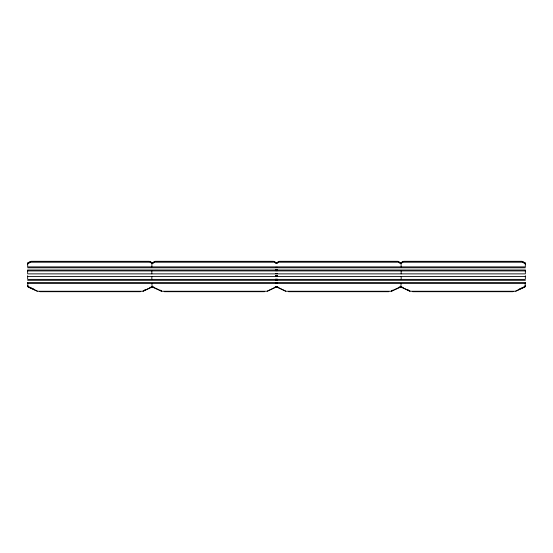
<?xml version="1.0" encoding="UTF-8"?>
<svg xmlns="http://www.w3.org/2000/svg" width="553" height="553" viewBox="0 0 553 553"><rect width="100%" height="100%" fill="white"/><g stroke="black" fill="none" stroke-linecap="round" stroke-linejoin="round"><path stroke-width="0.83" d="M27.65 264.134L27.878 262.765L30.353 261.645M525.322 286.419L525.35 285.472M27.678 263.892L28.037 263.097L30.353 262.115M525.322 285.707L525.122 286.122M525.322 285.942L525.122 286.357M27.754 263.67L30.353 262.357M151.944 262.958L154.543 261.645M151.944 263.193L154.543 261.88M151.944 263.435L154.543 262.115M152.669 286.641L143.172 291.258L37.251 291.258L28.037 286.979L27.65 282.714M276.141 262.958L278.74 261.645M276.859 286.641L267.362 291.258L161.441 291.258L152.234 286.979L151.84 283.426M400.331 262.958L402.93 261.645M400.331 263.435L402.93 262.115M276.265 263.007L278.74 261.88M276.265 263.242L278.74 262.115M276.265 263.484L278.74 262.357M400.455 263.007L402.93 261.88M400.455 263.484L402.93 262.357M143.172 290.781L145.792 289.495M143.172 291.023L152.386 286.744M267.362 291.023L276.576 286.744M391.559 290.781L392.865 290.138M391.559 291.023L393.522 290.055M400.766 286.744L394.171 289.737M515.749 291.023L524.963 286.744M519.08 289.164L521.935 287.816M30.353 261.88L27.754 263.193L27.65 266.885L525.35 266.885L525.246 263.193L522.647 261.88M154.543 262.357L151.944 263.67L151.84 266.885M150.07 287.484L152.199 286.592M274.26 287.484L276.389 286.592M398.457 287.484L400.579 286.592M522.647 287.484L524.776 286.592M31.072 261.306L149.351 261.306M155.262 261.306L273.541 261.306M279.459 261.306L397.738 261.306M403.649 261.306L521.928 261.306M31.072 261.541L149.351 261.541M155.262 261.541L273.541 261.541M279.459 261.541L397.738 261.541M403.649 261.541L521.928 261.541M31.072 261.776L149.351 261.776M155.262 261.776L273.541 261.776M279.459 261.776L397.738 261.776M403.649 261.776L521.928 261.776M31.072 262.018L149.351 262.018M155.262 262.018L273.541 262.018M279.459 262.018L397.738 262.018M403.649 262.018L521.928 262.018M275.546 267.327L277.454 267.327M275.546 267.569L277.454 267.569M27.65 267.804L525.35 267.804M275.546 269.774L277.454 269.774M27.65 270.009L525.35 270.009M275.546 270.217L277.454 270.217M275.546 270.452L277.454 270.452M275.546 270.694L277.454 270.694M27.65 270.929L525.35 270.929M275.546 273.631L277.454 273.631M275.546 275.733L277.454 275.733M275.546 275.968L277.454 275.968M275.546 276.203L277.454 276.203M27.65 276.445L525.35 276.445M275.546 279.147L277.454 279.147M275.546 279.59L277.454 279.59M275.546 279.825L277.454 279.825M275.546 280.067L277.454 280.067M27.65 280.302L525.35 280.302M27.65 282.507L525.35 282.507M275.546 282.714L277.454 282.714M275.546 282.949L277.454 282.949M275.546 283.191L277.454 283.191M27.65 283.426L525.35 283.426M40.065 291.459L140.358 291.459M164.255 291.459L264.548 291.459M288.452 291.459L388.745 291.459M412.642 291.459L512.935 291.459M40.065 291.694L140.358 291.694M164.255 291.694L264.548 291.694M288.452 291.694L388.745 291.694M412.642 291.694L512.935 291.694M522.647 261.645L525.122 262.765L525.35 264.134M522.647 262.115L524.963 263.097L525.322 263.892M522.647 262.357L525.246 263.67M398.457 261.645L401.056 262.958M398.457 261.88L401.056 263.193M398.457 262.115L401.056 263.435M398.457 262.357L401.056 263.67L401.16 266.885M400.801 286.592L402.93 287.484M274.26 261.645L276.859 262.958M274.26 261.88L276.735 263.007M274.26 262.115L276.735 263.242M274.26 262.357L276.735 263.484M276.611 286.592L278.74 287.484M150.07 261.645L152.669 262.958M150.07 261.88L152.545 263.007M150.07 262.115L152.669 263.435M150.07 262.357L152.545 263.484M152.421 286.592L154.543 287.484M28.224 286.592L30.353 287.484M158.829 289.737L152.234 286.744M31.065 287.816L33.92 289.164M407.208 289.495L409.828 290.781M409.828 291.023L400.614 286.744M285.638 291.023L276.424 286.744M160.135 290.138L161.441 290.781M159.478 290.055L161.441 291.023M37.251 291.023L28.037 286.744M400.331 286.641L409.828 291.258L515.749 291.258L524.963 286.979L525.35 282.714M276.141 286.641L285.638 291.258L391.559 291.258L400.766 286.979L401.16 283.426M27.878 286.122L27.678 285.707M27.878 286.357L27.678 285.942M27.65 285.472L27.678 286.419M525.35 270.217L525.35 273.873L27.65 273.873L27.65 270.217M525.35 275.733L525.35 279.383L27.65 279.383L27.65 275.733M401.16 270.929L401.16 273.873M401.16 276.445L401.16 279.383M151.84 270.929L151.84 273.873M151.84 276.445L151.84 279.383"/></g></svg>
